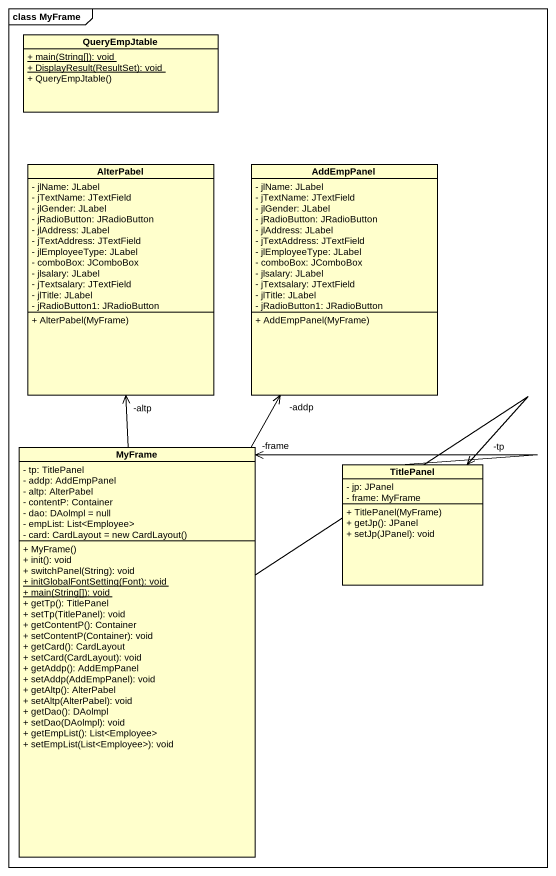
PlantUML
@startuml
mainframe class MyFrame
hide circle
hide empty members
skinparam classAttributeIconSize 0
class QueryEmpJtable {
  {static} + main(String[]): void
  {static} + DisplayResult(ResultSet): void
  + QueryEmpJtable()
}
class AlterPabel {
  - jlName: JLabel
  - jTextName: JTextField
  - jlGender: JLabel
  - jRadioButton: JRadioButton
  - jlAddress: JLabel
  - jTextAddress: JTextField
  - jlEmployeeType: JLabel
  - comboBox: JComboBox
  - jlsalary: JLabel
  - jTextsalary: JTextField
  - jlTitle: JLabel
  - jRadioButton1: JRadioButton
  + AlterPabel(MyFrame)
}
class AddEmpPanel {
  - jlName: JLabel
  - jTextName: JTextField
  - jlGender: JLabel
  - jRadioButton: JRadioButton
  - jlAddress: JLabel
  - jTextAddress: JTextField
  - jlEmployeeType: JLabel
  - comboBox: JComboBox
  - jlsalary: JLabel
  - jTextsalary: JTextField
  - jlTitle: JLabel
  - jRadioButton1: JRadioButton
  + AddEmpPanel(MyFrame)
}
class MyFrame {
  - tp: TitlePanel
  - addp: AddEmpPanel
  - altp: AlterPabel
  - contentP: Container
  - dao: DAolmpl = null
  - empList: List<Employee>
  {field} - card: CardLayout = new CardLayout()
  + MyFrame()
  + init(): void
  + switchPanel(String): void
  {static} + initGlobalFontSetting(Font): void
  {static} + main(String[]): void
  + getTp(): TitlePanel
  + setTp(TitlePanel): void
  + getContentP(): Container
  + setContentP(Container): void
  + getCard(): CardLayout
  + setCard(CardLayout): void
  + getAddp(): AddEmpPanel
  + setAddp(AddEmpPanel): void
  + getAltp(): AlterPabel
  + setAltp(AlterPabel): void
  + getDao(): DAolmpl
  + setDao(DAolmpl): void
  + getEmpList(): List<Employee>
  + setEmpList(List<Employee>): void
}
class TitlePanel {
  - jp: JPanel
  - frame: MyFrame
  + TitlePanel(MyFrame)
  + getJp(): JPanel
  + setJp(JPanel): void
}
MyFrame -up-> "-altp" AlterPabel
MyFrame -up-> "-addp" AddEmpPanel
MyFrame -right-> "-tp" TitlePanel
TitlePanel -left-> "-frame" MyFrame
@enduml
